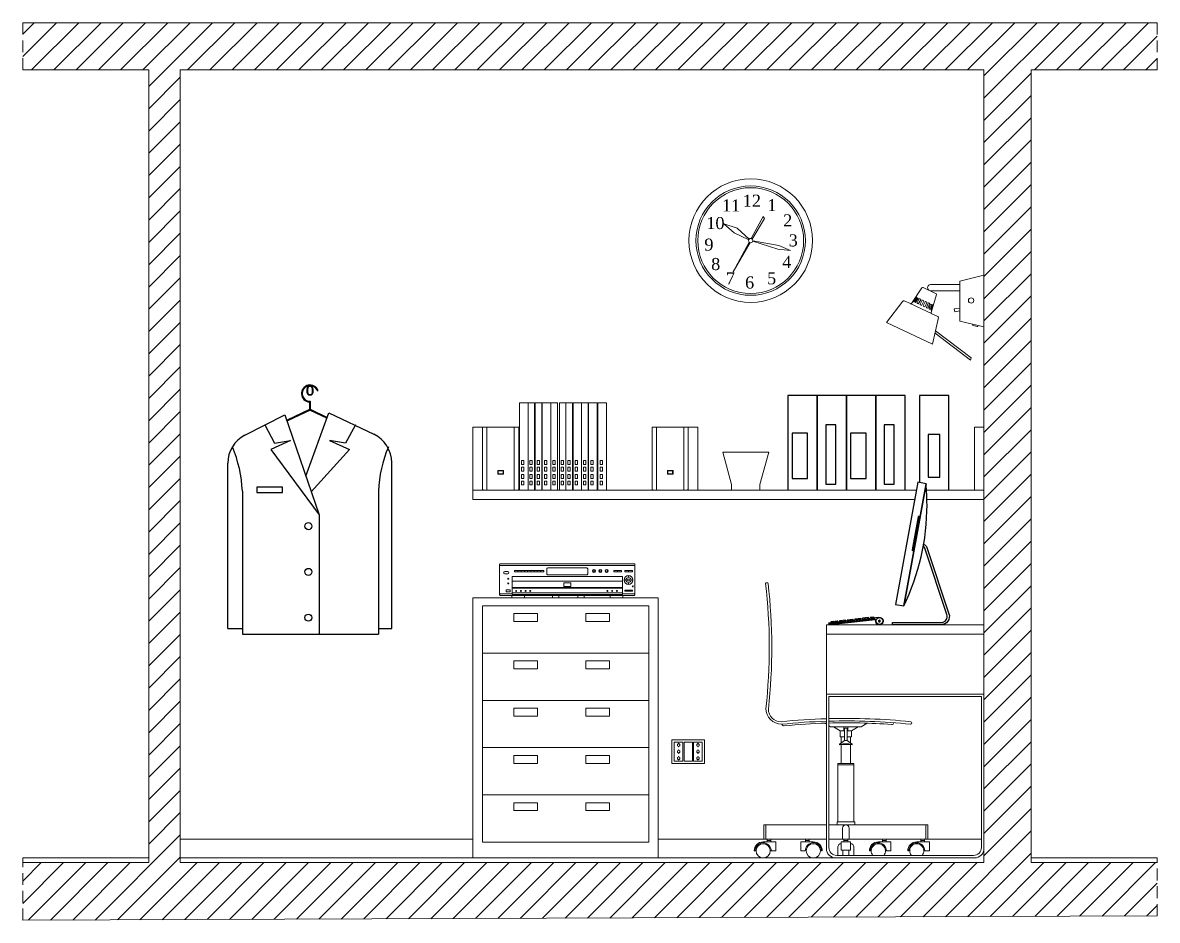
# Model space of a CAD drawing. Header units: millimetres. Extents: x 3592 to 4978, y 1078 to 1921.
# Drawn here: x 4617.7 to 4977.7, y 1636.2 to 1921 of the extents above; entities that cross this region are included whole.
import ezdxf

# ---------------------------------------------------------------- set-up
doc = ezdxf.new("R2010")
doc.units = ezdxf.units.MM
doc.header["$MEASUREMENT"] = 0
doc.linetypes.add('CONTINUA', pattern=[0])
doc.linetypes.add('HIDDEN', pattern=[0.375, 0.25, -0.125])
doc.layers.add('A-FURN', color=8, linetype='Continuous', lineweight=18)
doc.layers.add('ACCESSORI - furniture', color=175, linetype='Continuous', lineweight=9)
for name, color, linetype in [('FURN', 7, 'Continuous'), ('mac_dwg', 7, 'Continuous'), ('SEZIONI _medie', 2, 'Continuous'), ('VESTITI', 185, 'Continuous')]:
    doc.layers.add(name, color=color, linetype=linetype)
doc.styles.add('STYLE5', font='dutchi.ttf')

msp = doc.modelspace()

# ---------------------------------------------------------------- hatches: boundary and pattern name
at = {"layer": 'A-FURN', "ltscale": 100}
h = msp.add_hatch(dxfattribs=at)
h.set_pattern_fill('ANSI31', color=4, scale=39.999999)
h.set_pattern_definition([(45, (-15, 4e-05), (-3.535534, 3.535534), [])])
h.paths.add_polyline_path([(4977.68, 1921.04), (4617.68, 1921.04), (4617.68, 1906.04), (4657.68, 1906.04), (4657.68, 1654.54), (4617.68, 1654.54), (4617.68, 1636.25), (4977.68, 1637.66), (4977.68, 1654.54), (4937.68, 1654.54), (4937.68, 1906.04), (4977.68, 1906.04)])
h.paths.add_polyline_path([(4922.68, 1906.04), (4922.68, 1654.54), (4667.68, 1654.54), (4667.68, 1906.04)], flags=16)
h.paths.add_polyline_path([(4798.31, 1858.04), (4818.41, 1858.04), (4818.41, 1662.04), (4852.86, 1662.04), (4852.86, 1666.54), (4872.68, 1666.54), (4872.68, 1698.43), (4872.06, 1698.79, 0.015995), (4859.34, 1697.94, -0.368724), (4858.59, 1698.46, -0.420356), (4853.49, 1703.46, 0.056727), (4853.37, 1743.33), (4854.17, 1743.33, -0.056427), (4854.29, 1703.26, 0.414214), (4858.29, 1699.26, -0.018898), (4873.48, 1700.24), (4873.48, 1707.24), (4921.88, 1707.24), (4921.88, 1659.34, -0.414214), (4919.38, 1656.84), (4875.98, 1656.84, -0.414214), (4873.48, 1659.34), (4873.48, 1662.04), (4872.68, 1662.04), (4872.68, 1659.04, 0.414214), (4875.68, 1656.04), (4778.41, 1656.04), (4778.41, 1858.04)], flags=0)
h.paths.add_polyline_path([(4779.51, 1656.04), (4779.51, 1856.94), (4797.31, 1856.94), (4797.31, 1656.04), (4798.31, 1656.04), (4798.31, 1858.04), (4798.41, 1857.94), (4798.51, 1858.04), (4798.51, 1656.04), (4799.51, 1656.04), (4799.51, 1856.94), (4817.31, 1856.94), (4817.31, 1656.04), (4817.21, 1656.04), (4799.61, 1656.04), (4799.51, 1656.04), (4798.51, 1656.04), (4797.31, 1656.04), (4797.21, 1656.04), (4779.61, 1656.04)], flags=0)

# ---------------------------------------------------------------- linework, layer by layer
at = {"layer": 'A-FURN', "color": 5}
for p, q in [((4977.68, 1921.04), (4617.68, 1921.04)), ((4617.68, 1906.04), (4657.68, 1906.04)), ((4657.68, 1906.04), (4657.68, 1654.54)), ((4667.68, 1906.04), (4922.68, 1906.04)), ((4937.68, 1906.04), (4977.68, 1906.04)), ((4937.68, 1906.04), (4937.68, 1654.54)), ((4667.68, 1654.54), (4922.68, 1654.54)), ((4617.68, 1636.25), (4977.68, 1637.66))]:
    msp.add_line(p, q, dxfattribs=at)
at = {"layer": 'A-FURN', "color": 5, "linetype": 'HIDDEN', "ltscale": 15}
for p, q in [((4617.68, 1906.04), (4617.68, 1921.04)), ((4977.68, 1906.04), (4977.68, 1921.04)), ((4617.68, 1636.25), (4617.68, 1656.04)), ((4977.68, 1637.66), (4977.68, 1656.04))]:
    msp.add_line(p, q, dxfattribs=at)
at = {"layer": 'A-FURN', "color": 5, "ltscale": 100}
for p, q in [((4667.68, 1654.54), (4667.68, 1906.04)), ((4922.68, 1654.54), (4922.68, 1906.04)), ((4657.68, 1654.54), (4617.68, 1654.54)), ((4937.68, 1654.54), (4977.68, 1654.54))]:
    msp.add_line(p, q, dxfattribs=at)
at = {"layer": 'A-FURN', "color": 6}
for p, q in [((4902.94, 1836.94), (4899.65, 1831.95)), ((4907.51, 1835.06), (4903.39, 1837)), ((4896.99, 1832.73), (4891.71, 1825.87)), ((4899.37, 1831.9), (4897.32, 1832.82)), ((4905.89, 1829.1), (4907.64, 1834.76)), ((4899.32, 1831.92), (4906.24, 1828.69)), ((4908.06, 1827.82), (4905.96, 1828.82)), ((4891.71, 1825.87), (4906.38, 1819.02)), ((4906.38, 1819.02), (4908.24, 1827.54)), ((4760.56, 1792.75), (4775.08, 1792.75)), ((4773.64, 1792.75), (4773.64, 1772.75)), ((4817.36, 1792.75), (4831.88, 1792.75)), ((4818.8, 1792.75), (4818.8, 1772.75)), ((4827.44, 1792.75), (4827.44, 1772.75)), ((4828.88, 1772.75), (4828.88, 1792.75)), ((4831.88, 1772.75), (4831.88, 1792.75)), ((4842.58, 1774.57), (4839.78, 1784.8)), ((4839.78, 1784.8), (4854.38, 1784.8)), ((4851.59, 1774.57), (4854.38, 1784.8)), ((4822.36, 1778.84), (4822.22, 1778.98)), ((4823.88, 1778.84), (4824.02, 1778.98)), ((4822.36, 1777.89), (4822.22, 1777.75)), ((4823.88, 1777.89), (4824.02, 1777.75)), ((4842.58, 1772.75), (4842.58, 1774.57)), ((4851.59, 1772.75), (4851.59, 1774.57)), ((4811.96, 1748.84), (4768.96, 1748.84)), ((4774.82, 1746.85), (4774.82, 1747.25)), ((4775.85, 1746.85), (4775.85, 1747.25)), ((4776.87, 1746.85), (4776.87, 1747.25)), ((4777.9, 1746.85), (4777.9, 1747.25)), ((4778.92, 1746.85), (4778.92, 1747.25)), ((4779.94, 1746.85), (4779.94, 1747.25)), ((4780.97, 1746.85), (4780.97, 1747.25)), ((4781.99, 1746.85), (4781.99, 1747.25)), ((4806.44, 1746.85), (4806.44, 1747.25)), ((4809.93, 1746.85), (4809.93, 1747.25)), ((4807.96, 1743.84), (4773, 1743.84)), ((4768.96, 1739.84), (4773, 1739.84)), ((4807.96, 1741.84), (4773, 1741.84)), ((4807.96, 1741.64), (4773, 1741.64)), ((4807.96, 1740.18), (4773, 1740.18)), ((4773, 1739.64), (4807.96, 1739.64)), ((4807.96, 1739.84), (4811.96, 1739.84)), ((4809.93, 1740.63), (4809.93, 1741.03))]:
    msp.add_line(p, q, dxfattribs=at)
at = {"layer": 'A-FURN', "color": 3}
for p, q in [((4760.56, 1769.75), (4760.56, 1792.75)), ((4765, 1792.75), (4765, 1772.75)), ((4919.68, 1792.75), (4922.68, 1792.75)), ((4768.56, 1778.84), (4768.42, 1778.98)), ((4770.08, 1778.84), (4770.22, 1778.98)), ((4768.56, 1777.89), (4768.42, 1777.75)), ((4770.08, 1777.89), (4770.22, 1777.75)), ((4760.56, 1772.75), (4901.23, 1772.75)), ((4904.46, 1772.75), (4922.68, 1772.75)), ((4760.56, 1769.75), (4900.68, 1769.75)), ((4904.59, 1769.75), (4922.68, 1769.75)), ((4785.78, 1739.34), (4785.78, 1738.54)), ((4787.78, 1739.34), (4787.78, 1738.54)), ((4793.78, 1739.34), (4793.78, 1738.54)), ((4795.78, 1739.34), (4795.78, 1738.54)), ((4787.78, 1738.54), (4793.78, 1738.54)), ((4819.32, 1734.27), (4819.32, 1732.47)), ((4872.68, 1730.04), (4922.68, 1730.04)), ((4872.68, 1727.04), (4922.68, 1727.04)), ((4872.68, 1708.04), (4922.68, 1708.04)), ((4873.48, 1700.24), (4873.48, 1707.24)), ((4873.48, 1707.24), (4921.88, 1707.24)), ((4873.48, 1662.04), (4873.48, 1700.24)), ((4873.48, 1659.34), (4873.48, 1662.04)), ((4875.68, 1656.04), (4919.68, 1656.04)), ((4875.98, 1656.84), (4919.38, 1656.84))]:
    msp.add_line(p, q, dxfattribs=at)
at = {"layer": 'A-FURN', "color": 3, "ltscale": 100}
for p, q in [((4919.68, 1772.75), (4919.68, 1792.75)), ((4760.56, 1662.04), (4667.68, 1662.04)), ((4852.86, 1662.04), (4819.32, 1662.04)), ((4921.88, 1662.04), (4904.86, 1662.04)), ((4657.68, 1656.04), (4617.68, 1656.04)), ((4875.68, 1656.04), (4667.68, 1656.04)), ((4937.68, 1656.04), (4977.68, 1656.04))]:
    msp.add_line(p, q, dxfattribs=at)
at = {"layer": 'A-FURN', "color": 3, "linetype": 'CONTINUA', "ltscale": 0.1}
for p, q in [((4853.59, 1743.33), (4853.99, 1743.33)), ((4872.68, 1708.04), (4922.68, 1708.04)), ((4921.88, 1707.24), (4921.88, 1659.34)), ((4872.06, 1698.79), (4872.68, 1698.43)), ((4873.48, 1697.98), (4874.04, 1697.66)), ((4874.04, 1697.66), (4883.67, 1697.66)), ((4874.92, 1697.66), (4877.11, 1696.41)), ((4877.11, 1696.41), (4877.11, 1694.41)), ((4877.11, 1696.41), (4878.46, 1696.41)), ((4878.24, 1697.48), (4878.17, 1696.63)), ((4878.46, 1697.05), (4878.46, 1693.26)), ((4878.66, 1697.25), (4879.06, 1697.25)), ((4879.26, 1697.05), (4879.26, 1693.26)), ((4879.26, 1696.41), (4880.61, 1696.41)), ((4879.26, 1696.41), (4880.61, 1696.41)), ((4879.47, 1697.48), (4879.54, 1696.63)), ((4882.79, 1697.66), (4880.61, 1696.41)), ((4880.61, 1694.41), (4880.61, 1696.41)), ((4885.66, 1698.79), (4883.67, 1697.66)), ((4876.87, 1692.11), (4878.46, 1693.26)), ((4876.87, 1691.9), (4876.87, 1692.11)), ((4877.11, 1694.41), (4878.46, 1694.41)), ((4877.36, 1694.41), (4877.36, 1692.46)), ((4877.36, 1694.41), (4877.36, 1692.46)), ((4878.46, 1693.26), (4879.26, 1693.26)), ((4879.26, 1694.41), (4880.61, 1694.41)), ((4880.84, 1692.11), (4879.26, 1693.26)), ((4880.36, 1694.41), (4880.36, 1692.46)), ((4880.36, 1694.41), (4880.36, 1692.46)), ((4880.84, 1691.9), (4880.84, 1692.11)), ((4877.36, 1691.95), (4877.36, 1686.04)), ((4880.36, 1691.95), (4880.36, 1686.04)), ((4876.36, 1686.04), (4876.36, 1667.54)), ((4881.36, 1686.04), (4876.36, 1686.04)), ((4881.36, 1685.54), (4876.36, 1685.54)), ((4881.36, 1686.04), (4881.36, 1667.54)), ((4881.36, 1686.04), (4881.36, 1685.54)), ((4876.06, 1667.54), (4876.06, 1666.54)), ((4881.66, 1667.54), (4876.06, 1667.54)), ((4881.66, 1667.54), (4881.66, 1666.54)), ((4872.68, 1666.54), (4852.86, 1666.54)), ((4852.86, 1666.54), (4852.86, 1662.04)), ((4853.51, 1666.54), (4853.51, 1662.04)), ((4876.36, 1666.54), (4873.48, 1666.54)), ((4881.36, 1666.54), (4876.36, 1666.54)), ((4877.77, 1662.04), (4877.77, 1665.51)), ((4879.94, 1662.04), (4879.94, 1665.51)), ((4881.36, 1666.54), (4904.86, 1666.54)), ((4904.21, 1666.54), (4904.21, 1662.04)), ((4904.86, 1666.54), (4904.86, 1662.04)), ((4852.62, 1661.14), (4856.62, 1661.14)), ((4852.86, 1662.04), (4872.68, 1662.04)), ((4853.89, 1661.64), (4853.89, 1661.94)), ((4853.89, 1661.44), (4853.89, 1661.24)), ((4853.99, 1661.54), (4854.99, 1661.54)), ((4854.99, 1661.54), (4853.99, 1661.54)), ((4855.09, 1661.64), (4855.09, 1661.94)), ((4855.09, 1661.44), (4855.09, 1661.24)), ((4856.62, 1661.14), (4856.62, 1658.29)), ((4864.54, 1661.14), (4864.54, 1658.29)), ((4868.54, 1661.14), (4864.54, 1661.14)), ((4866.07, 1661.64), (4866.07, 1661.94)), ((4866.07, 1661.44), (4866.07, 1661.24)), ((4867.17, 1661.54), (4866.17, 1661.54)), ((4866.17, 1661.54), (4867.17, 1661.54)), ((4867.27, 1661.64), (4867.27, 1661.94)), ((4867.27, 1661.44), (4867.27, 1661.24)), ((4873.48, 1662.04), (4904.86, 1662.04)), ((4877.36, 1661.14), (4877.36, 1658.51)), ((4878.36, 1661.14), (4877.36, 1661.14)), ((4877.36, 1660.54), (4877.36, 1660.54)), ((4878.26, 1661.64), (4878.26, 1661.94)), ((4878.26, 1661.44), (4878.26, 1661.24)), ((4879.36, 1662.04), (4878.36, 1662.04)), ((4879.36, 1661.54), (4878.36, 1661.54)), ((4878.36, 1661.54), (4879.36, 1661.54)), ((4879.36, 1661.14), (4878.36, 1661.14)), ((4879.36, 1661.14), (4880.36, 1661.14)), ((4879.46, 1661.64), (4879.46, 1661.94)), ((4879.46, 1661.44), (4879.46, 1661.24)), ((4880.36, 1661.14), (4880.36, 1658.51)), ((4880.36, 1660.54), (4880.36, 1660.54)), ((4889.17, 1661.14), (4893.17, 1661.14)), ((4890.44, 1661.64), (4890.44, 1661.94)), ((4890.44, 1661.44), (4890.44, 1661.24)), ((4890.54, 1661.54), (4891.54, 1661.54)), ((4891.54, 1661.54), (4890.54, 1661.54)), ((4891.64, 1661.64), (4891.64, 1661.94)), ((4891.64, 1661.44), (4891.64, 1661.24)), ((4893.17, 1661.14), (4893.17, 1658.29)), ((4901.36, 1661.14), (4905.36, 1661.14)), ((4902.62, 1661.64), (4902.62, 1661.94)), ((4902.62, 1661.44), (4902.62, 1661.24)), ((4903.72, 1662.04), (4902.72, 1662.04)), ((4903.72, 1661.54), (4902.72, 1661.54)), ((4902.72, 1661.54), (4903.72, 1661.54)), ((4902.72, 1661.14), (4903.72, 1661.14)), ((4903.82, 1661.64), (4903.82, 1661.94)), ((4903.82, 1661.44), (4903.82, 1661.24)), ((4905.36, 1661.14), (4905.36, 1658.29)), ((4850.07, 1658.29), (4849.77, 1658.29)), ((4856.62, 1658.29), (4855.17, 1658.29)), ((4864.54, 1658.29), (4865.99, 1658.29)), ((4871.09, 1658.29), (4871.39, 1658.29)), ((4876.36, 1659.54), (4876.36, 1657.04)), ((4880.36, 1658.51), (4877.36, 1658.51)), ((4877.86, 1656.04), (4877.36, 1656.04)), ((4877.86, 1658.51), (4877.86, 1656.84)), ((4879.86, 1658.51), (4879.86, 1656.84)), ((4880.36, 1656.04), (4879.86, 1656.04)), ((4881.36, 1659.54), (4881.36, 1657.04)), ((4886.62, 1658.29), (4886.32, 1658.29)), ((4893.17, 1658.29), (4891.72, 1658.29)), ((4898.81, 1658.29), (4898.51, 1658.29)), ((4905.36, 1658.29), (4903.91, 1658.29))]:
    msp.add_line(p, q, dxfattribs=at)
at = {"layer": 'A-FURN', "color": 3, "linetype": 'CONTINUA', "ltscale": 0.02}
for p, q in [((4872.68, 1700.21), (4872.68, 1730.04)), ((4872.68, 1662.04), (4872.68, 1700.21)), ((4872.68, 1659.04), (4872.68, 1662.04))]:
    msp.add_line(p, q, dxfattribs=at)
at = {"layer": 'A-FURN', "color": 6}
for points in [[(4922.68, 1840.89), (4922.68, 1824.54), (4914.99, 1826.37), (4914.99, 1839.06), (4922.68, 1840.89)], [(4914.99, 1837.96), (4905.75, 1837.96)], [(4902.63, 1833.16), (4901.92, 1831.91), (4901.78, 1831.86), (4901.5, 1831.98), (4901.44, 1832.14), (4902.16, 1833.41), (4902.29, 1833.46), (4902.6, 1833.3), (4902.64, 1833.2)], [(4904.55, 1832.28), (4903.99, 1830.97), (4903.85, 1830.9), (4903.52, 1831.04), (4903.43, 1831.25), (4903.98, 1832.51), (4904.14, 1832.59), (4904.16, 1832.58), (4904.52, 1832.39), (4904.55, 1832.28)], [(4905.75, 1835.96), (4915, 1835.96)], [(4905.43, 1831.85), (4904.93, 1830.53), (4904.81, 1830.45), (4904.51, 1830.59), (4904.41, 1830.73), (4904.95, 1832.09), (4905.08, 1832.15), (4905.41, 1832.03), (4905.43, 1831.9)], [(4914.99, 1830.43), (4913.26, 1830.27), (4913.4, 1829.28), (4914.99, 1829.63)], [(4920.87, 1824.98), (4920.71, 1824.7), (4920.53, 1824.67), (4919.26, 1824.98), (4919.09, 1825.09), (4919.12, 1825.39)], [(4907.31, 1823.25), (4918.61, 1814.67), (4918.4, 1813.99), (4907.15, 1822.53)], [(4807.96, 1739.64), (4807.96, 1745.34), (4773, 1745.34), (4773, 1739.64)]]:
    msp.add_lwpolyline(points, dxfattribs=at)
for points in [[(4901.26, 1833.83), (4901.27, 1833.92), (4901.16, 1833.99), (4901.06, 1833.91), (4900.27, 1832.67), (4900.25, 1832.6), (4900.35, 1832.53), (4900.45, 1832.58)], [(4901.82, 1833.56), (4901.81, 1833.67), (4901.59, 1833.79), (4901.47, 1833.73), (4900.71, 1832.48), (4900.71, 1832.37), (4900.95, 1832.26), (4901.06, 1832.32)], [(4903.58, 1832.72), (4903.51, 1832.89), (4903.19, 1833.04), (4903.03, 1832.99), (4902.39, 1831.71), (4902.41, 1831.59), (4902.78, 1831.39), (4902.95, 1831.46)], [(4906.11, 1831.53), (4906.12, 1831.68), (4905.87, 1831.78), (4905.75, 1831.69), (4905.3, 1830.36), (4905.34, 1830.2), (4905.54, 1830.11), (4905.66, 1830.17)], [(4906.33, 1831.46), (4906.39, 1831.53), (4906.5, 1831.49), (4906.52, 1831.37), (4906.11, 1830.03), (4906.03, 1829.88), (4905.92, 1829.93), (4905.89, 1830.03)], [(4822.22, 1777.75), (4824.02, 1777.75), (4824.02, 1778.98), (4822.22, 1778.98)], [(4822.36, 1777.89), (4823.88, 1777.89), (4823.88, 1778.84), (4822.36, 1778.84)], [(4789.36, 1742.15), (4791.6, 1742.15), (4791.6, 1743.37), (4789.36, 1743.37)], [(4771.06, 1740.48), (4772.3, 1740.48), (4772.3, 1741.07), (4771.06, 1741.07)], [(4823.7, 1693.54), (4834.02, 1693.54), (4834.02, 1686.04), (4823.7, 1686.04)], [(4824.44, 1692.77), (4827.1, 1692.77), (4827.1, 1686.74), (4824.44, 1686.74)], [(4827.51, 1692.77), (4830.17, 1692.77), (4830.17, 1686.74), (4827.51, 1686.74)], [(4830.57, 1692.77), (4833.23, 1692.77), (4833.23, 1686.74), (4830.57, 1686.74)]]:
    msp.add_lwpolyline(points, close=True, dxfattribs=at)
for points in [[(4775.08, 1792.75), (4775.08, 1773.11, -0.414214), (4774.72, 1772.75), (4763.92, 1772.75, -0.414214), (4763.56, 1773.11), (4763.56, 1792.75)], [(4828.88, 1792.75), (4828.88, 1773.11, -0.414214), (4828.52, 1772.75), (4817.72, 1772.75, -0.414214), (4817.36, 1773.11), (4817.36, 1792.75)]]:
    msp.add_lwpolyline(points, format="xyb", dxfattribs=at)
at = {"layer": 'A-FURN', "color": 3}
for points in [[(4768.42, 1777.75), (4770.22, 1777.75), (4770.22, 1778.98), (4768.42, 1778.98)], [(4768.56, 1777.89), (4770.08, 1777.89), (4770.08, 1778.84), (4768.56, 1778.84)]]:
    msp.add_lwpolyline(points, close=True, dxfattribs=at)
at = {"layer": 'A-FURN', "color": 6}
for points in [[(4768.96, 1739.64, 0.414214), (4769.26, 1739.34), (4811.66, 1739.34, 0.414214), (4811.96, 1739.64), (4811.96, 1749.04, 0.414214), (4811.66, 1749.34), (4769.26, 1749.34, 0.414214), (4768.96, 1749.04)], [(4770.63, 1746.14), (4771.61, 1746.14, 0.815139), (4771.61, 1746.94), (4770.63, 1746.94, 0.815139)], [(4773.88, 1746.85), (4782.9, 1746.85, 0.815139), (4782.9, 1747.25), (4773.88, 1747.25, 0.815139)], [(4783.96, 1747.74), (4783.96, 1746.14, 0.414214), (4784.26, 1745.84), (4796.66, 1745.84, 0.414214), (4796.96, 1746.14), (4796.96, 1747.74, 0.414214), (4796.66, 1748.04), (4784.26, 1748.04, 0.414214)], [(4805.36, 1746.85), (4807.52, 1746.85, 0.815139), (4807.52, 1747.25), (4805.36, 1747.25, 0.815139)], [(4808.85, 1746.85), (4811.01, 1746.85, 0.815139), (4811.01, 1747.25), (4808.85, 1747.25, 0.815139)], [(4808.85, 1740.63), (4811.01, 1740.63, 0.815139), (4811.01, 1741.03), (4808.85, 1741.03, 0.815139)]]:
    msp.add_lwpolyline(points, format="xyb", close=True, dxfattribs=at)
at = {"layer": 'A-FURN', "color": 3}
for points in [[(4772.86, 1739.34), (4772.86, 1738.64, 0.414214), (4772.96, 1738.54), (4776.76, 1738.54, 0.414214), (4776.86, 1738.64), (4776.86, 1739.34)], [(4808.07, 1739.34), (4808.07, 1738.64, -0.414214), (4807.97, 1738.54), (4804.17, 1738.54, -0.414214), (4804.07, 1738.64), (4804.07, 1739.34)]]:
    msp.add_lwpolyline(points, format="xyb", dxfattribs=at)
at = {"layer": 'A-FURN', "color": 6}
for centre, radius in [((4918.6, 1832.9), 0.857), ((4798.95, 1747.1), 0.5), ((4798.95, 1747.1), 0.3), ((4800.95, 1747.1), 0.5), ((4800.95, 1747.1), 0.3), ((4802.95, 1747.1), 0.5), ((4802.95, 1747.1), 0.3), ((4771.75, 1744.64), 0.15), ((4771.75, 1743.14), 0.15), ((4809.91, 1744.22), 1.4), ((4808.73, 1744.25), 0.0894), ((4809.91, 1744.22), 0.8), ((4809.91, 1744.22), 0.3), ((4809.88, 1743.04), 0.0894), ((4809.93, 1745.4), 0.0894), ((4811.09, 1744.19), 0.0894), ((4774.25, 1740.77), 0.15), ((4775.75, 1740.77), 0.15), ((4777.25, 1740.77), 0.15), ((4778.75, 1740.77), 0.15), ((4803.21, 1740.77), 0.15), ((4804.71, 1740.77), 0.15), ((4806.21, 1740.77), 0.15), ((4811.27, 1742.18), 0.15)]:
    msp.add_circle(centre, radius, dxfattribs=at)
at = {"layer": 'A-FURN', "color": 3, "linetype": 'CONTINUA', "ltscale": 0.1}
for centre in [(4852.62, 1658.29), (4868.54, 1658.29)]:
    msp.add_circle(centre, 2.25, dxfattribs=at)
at = {"layer": 'A-FURN', "color": 6}
for centre, radius, start, end in [((4903.2, 1836.69), 0.367, 59.061, 135.5151), ((4905.78, 1836.96), 1, 91.4819, 231.4198), ((4897.24, 1832.49), 0.341, 75.5348, 135.6508), ((4905.78, 1836.96), 1, 258.1685, 268.5181), ((4907.41, 1834.85), 0.239, 338.5446, 66.2877), ((4899.47, 1832.1), 0.231, 242.8741, 318.8387), ((4906.12, 1829.02), 0.247, 159.8787, 231.4759), ((4907.86, 1827.49), 0.382, 8.042, 59.3382), ((4825.82, 1691.83), 0.402, 113.3666, 246.2003), ((4825.82, 1691.83), 0.402, 294.3243, 66.1088), ((4831.95, 1691.83), 0.402, 113.3666, 246.2003), ((4831.95, 1691.83), 0.402, 294.3243, 66.1088), ((4825.82, 1689.78), 0.402, 113.3666, 246.2003), ((4825.82, 1689.78), 0.402, 294.3243, 66.1088), ((4831.95, 1689.78), 0.402, 113.3666, 246.2003), ((4831.95, 1689.78), 0.402, 294.3243, 66.1088), ((4825.82, 1687.67), 0.402, 113.3666, 246.2003), ((4825.82, 1687.67), 0.402, 294.3243, 66.1088), ((4831.95, 1687.67), 0.402, 113.3666, 246.2003), ((4831.95, 1687.67), 0.402, 294.3243, 66.1088)]:
    msp.add_arc(centre, radius, start, end, dxfattribs=at)
at = {"layer": 'A-FURN', "color": 3, "linetype": 'CONTINUA', "ltscale": 0.1}
for centre, radius, start, end in [((4853.59, 1743.13), 0.2, 90, 186.2512), ((4678.27, 1722.87), 176.29, 353.6763, 6.5906), ((4853.99, 1743.13), 0.2, 6.2335, 90), ((4677.25, 1722.77), 178.11, 353.7088, 6.5694), ((4858.49, 1703.46), 5, 180, 270), ((4858.29, 1703.26), 4, 180, 270), ((4878.86, 1498.8), 201.51, 91.7555, 95.8586), ((4878.96, 1499.51), 200, 91.7975, 95.8684), ((4878.86, 1498.8), 201.51, 84.1414, 91.528), ((4878.96, 1499.51), 200, 84.1316, 91.5665), ((4899.43, 1698.86), 0.4, 270, 90), ((4859.27, 1698.63), 0.7, 193.9588, 275.6464), ((4878.96, 1499.51), 199.4, 91.8029, 95.6464), ((4878.96, 1499.51), 199.4, 85.8549, 91.5729), ((4878.37, 1696.61), 0.2, 175.4103, 270), ((4878.44, 1697.46), 0.2, 90, 175.4103), ((4878.66, 1697.05), 0.2, 90, 180), ((4879.06, 1697.05), 0.2, 0, 90), ((4879.27, 1697.46), 0.2, 4.5897, 90), ((4879.34, 1696.61), 0.2, 270, 4.5897), ((4893.42, 1699.08), 0.7, 265.8549, 347.5425), ((4878.86, 1675.11), 17.11, 83.3365, 96.6635), ((4878.86, 1674.9), 17.11, 83.3365, 96.6635), ((4878.86, 1665.46), 1.08, 3.1218, 176.8782), ((4852.62, 1658.29), 2.85, 90, 180), ((4852.62, 1658.29), 2.55, 0, 180), ((4853.99, 1661.94), 0.1, 90, 180), ((4853.99, 1661.64), 0.1, 180, 270), ((4853.99, 1661.44), 0.1, 90, 180), ((4853.99, 1661.24), 0.1, 180, 270), ((4854.99, 1661.94), 0.1, 0, 90), ((4854.99, 1661.64), 0.1, 270, 0), ((4854.99, 1661.44), 0.1, 0, 90), ((4854.99, 1661.24), 0.1, 270, 0), ((4868.54, 1658.29), 2.55, 0, 180), ((4866.17, 1661.94), 0.1, 90, 180), ((4866.17, 1661.64), 0.1, 180, 270), ((4866.17, 1661.44), 0.1, 90, 180), ((4866.17, 1661.24), 0.1, 180, 270), ((4867.17, 1661.94), 0.1, 0, 90), ((4867.17, 1661.64), 0.1, 270, 0), ((4867.17, 1661.44), 0.1, 0, 90), ((4867.17, 1661.24), 0.1, 270, 0), ((4868.54, 1658.29), 2.85, 0, 90), ((4877.36, 1659.54), 1, 90, 180), ((4878.36, 1661.94), 0.1, 90, 180), ((4878.36, 1661.64), 0.1, 180, 270), ((4878.36, 1661.44), 0.1, 90, 180), ((4878.36, 1661.24), 0.1, 180, 270), ((4879.36, 1661.94), 0.1, 0, 90), ((4879.36, 1661.64), 0.1, 270, 0), ((4879.36, 1661.44), 0.1, 0, 90), ((4879.36, 1661.24), 0.1, 270, 0), ((4880.36, 1659.54), 1, 0, 90), ((4889.17, 1658.29), 2.85, 90, 180), ((4889.17, 1658.29), 2.55, 0, 180), ((4889.17, 1658.29), 2.25, 319.876, 220.124), ((4890.54, 1661.94), 0.1, 90, 180), ((4890.54, 1661.64), 0.1, 180, 270), ((4890.54, 1661.44), 0.1, 90, 180), ((4890.54, 1661.24), 0.1, 180, 270), ((4891.54, 1661.94), 0.1, 0, 90), ((4891.54, 1661.64), 0.1, 270, 0), ((4891.54, 1661.44), 0.1, 0, 90), ((4891.54, 1661.24), 0.1, 270, 0), ((4901.36, 1658.29), 2.85, 90, 180), ((4901.36, 1658.29), 2.55, 0, 180), ((4901.36, 1658.29), 2.25, 319.876, 220.124), ((4902.72, 1661.94), 0.1, 90, 180), ((4902.72, 1661.64), 0.1, 180, 270), ((4902.72, 1661.44), 0.1, 90, 180), ((4902.72, 1661.24), 0.1, 180, 270), ((4903.72, 1661.94), 0.1, 0, 90), ((4903.72, 1661.64), 0.1, 270, 0), ((4903.72, 1661.44), 0.1, 0, 90), ((4903.72, 1661.24), 0.1, 270, 0), ((4877.36, 1657.04), 1, 180, 191.537), ((4880.36, 1657.04), 1, 348.463, 0), ((4919.38, 1659.34), 2.5, 270, 0)]:
    msp.add_arc(centre, radius, start, end, dxfattribs=at)
at = {"layer": 'A-FURN', "color": 3}
for centre, radius, start, end in [((4875.68, 1659.04), 3, 180, 270), ((4875.98, 1659.34), 2.5, 180, 270), ((4919.68, 1659.04), 3, 270, 0)]:
    msp.add_arc(centre, radius, start, end, dxfattribs=at)
at = {"layer": 'A-FURN', "color": 6}
for centre, start_param, end_param in [((4825.82, 1691.83), 5.42058, 7.142383), ((4831.95, 1691.83), 5.42058, 7.142383), ((4825.82, 1691.83), 8.545266, 10.307697), ((4825.82, 1689.77), 8.545266, 10.307697), ((4825.82, 1689.77), 5.42058, 7.142383), ((4831.95, 1691.83), 8.545266, 10.307697), ((4831.95, 1689.77), 5.42058, 7.142383), ((4831.95, 1689.77), 8.545266, 10.307697), ((4825.82, 1687.66), 8.545266, 10.307697), ((4825.82, 1687.66), 5.42058, 7.142383), ((4831.95, 1687.66), 5.42058, 7.142383), ((4831.95, 1687.66), 8.545266, 10.307697)]:
    msp.add_ellipse(centre, major_axis=(0, 0.571), ratio=0.372094, start_param=start_param, end_param=end_param, dxfattribs=at)
at = {"layer": 'ACCESSORI - furniture', "color": 6}
for p, q in [((4848.8, 1852.56), (4852.59, 1859.51)), ((4853.04, 1858.95), (4849.15, 1852.36)), ((4852.59, 1859.51), (4853.04, 1858.95)), ((4840.15, 1857.27), (4843.4, 1854.36)), ((4844.41, 1855.82), (4840.15, 1857.27)), ((4843.4, 1854.36), (4848.06, 1852.18)), ((4848.17, 1852.35), (4844.41, 1855.82)), ((4843.06, 1842.04), (4848.18, 1851.43)), ((4848.49, 1851.25), (4843.06, 1842.04)), ((4857.29, 1849.22), (4849.31, 1851.7)), ((4849.33, 1851.78), (4857.61, 1850.33)), ((4861.33, 1848.8), (4857.29, 1849.22)), ((4857.61, 1850.33), (4861.33, 1848.8)), ((4802.88, 1796.65), (4802.88, 1772.75))]:
    msp.add_line(p, q, dxfattribs=at)
at = {"layer": 'ACCESSORI - furniture', "color": 7}
msp.add_line((4799.89, 1772.75), (4802.81, 1772.75), dxfattribs=at)
at = {"layer": 'ACCESSORI - furniture', "color": 3}
for p, q in [((4816.32, 1736.04), (4763.56, 1736.04)), ((4760.56, 1656.04), (4819.32, 1656.04))]:
    msp.add_line(p, q, dxfattribs=at)
at = {"layer": 'ACCESSORI - furniture', "color": 6}
for points in [[(4778.02, 1772.75), (4778.02, 1800.41), (4775.29, 1800.41), (4775.29, 1772.75)], [(4780.08, 1800.41), (4778.02, 1800.41), (4778.02, 1772.75), (4780.08, 1772.75)], [(4782.36, 1800.41), (4780.29, 1800.41), (4780.29, 1772.75), (4782.36, 1772.75)], [(4785.26, 1772.75), (4785.26, 1800.41), (4782.53, 1800.41), (4782.53, 1772.75)], [(4787.33, 1800.41), (4785.26, 1800.41), (4785.26, 1772.75), (4787.33, 1772.75)], [(4790.05, 1800.41), (4787.98, 1800.41), (4787.98, 1772.75), (4790.05, 1772.75)], [(4792.11, 1800.41), (4790.05, 1800.41), (4790.05, 1772.75), (4792.11, 1772.75)], [(4795.01, 1772.75), (4795.01, 1800.41), (4792.29, 1800.41), (4792.29, 1772.75)], [(4797.08, 1800.41), (4795.01, 1800.41), (4795.01, 1772.75), (4797.08, 1772.75)], [(4799.98, 1772.75), (4799.98, 1800.41), (4797.25, 1800.41), (4797.25, 1772.75)], [(4802.88, 1772.75), (4802.88, 1800.41), (4800.15, 1800.41), (4800.15, 1772.75)], [(4776, 1780.87), (4776.74, 1780.87), (4776.74, 1782.1), (4776, 1782.1)], [(4778.6, 1780.87), (4779.33, 1780.87), (4779.33, 1782.1), (4778.6, 1782.1)], [(4780.88, 1780.87), (4781.61, 1780.87), (4781.61, 1782.1), (4780.88, 1782.1)], [(4783.25, 1780.87), (4783.98, 1780.87), (4783.98, 1782.1), (4783.25, 1782.1)], [(4785.84, 1780.87), (4786.58, 1780.87), (4786.58, 1782.1), (4785.84, 1782.1)], [(4788.56, 1780.87), (4789.3, 1780.87), (4789.3, 1782.1), (4788.56, 1782.1)], [(4790.63, 1780.87), (4791.37, 1780.87), (4791.37, 1782.1), (4790.63, 1782.1)], [(4793, 1780.87), (4793.74, 1780.87), (4793.74, 1782.1), (4793, 1782.1)], [(4795.6, 1780.87), (4796.33, 1780.87), (4796.33, 1782.1), (4795.6, 1782.1)], [(4797.97, 1780.87), (4798.7, 1780.87), (4798.7, 1782.1), (4797.97, 1782.1)], [(4800.87, 1780.87), (4801.6, 1780.87), (4801.6, 1782.1), (4800.87, 1782.1)], [(4776, 1778.78), (4776.74, 1778.78), (4776.74, 1780.01), (4776, 1780.01)], [(4778.6, 1778.78), (4779.33, 1778.78), (4779.33, 1780.01), (4778.6, 1780.01)], [(4780.88, 1778.78), (4781.61, 1778.78), (4781.61, 1780.01), (4780.88, 1780.01)], [(4783.25, 1778.78), (4783.98, 1778.78), (4783.98, 1780.01), (4783.25, 1780.01)], [(4785.84, 1778.78), (4786.58, 1778.78), (4786.58, 1780.01), (4785.84, 1780.01)], [(4788.56, 1778.78), (4789.3, 1778.78), (4789.3, 1780.01), (4788.56, 1780.01)], [(4790.63, 1778.78), (4791.37, 1778.78), (4791.37, 1780.01), (4790.63, 1780.01)], [(4793, 1778.78), (4793.74, 1778.78), (4793.74, 1780.01), (4793, 1780.01)], [(4795.6, 1778.78), (4796.33, 1778.78), (4796.33, 1780.01), (4795.6, 1780.01)], [(4797.97, 1778.78), (4798.7, 1778.78), (4798.7, 1780.01), (4797.97, 1780.01)], [(4800.87, 1778.78), (4801.6, 1778.78), (4801.6, 1780.01), (4800.87, 1780.01)], [(4776, 1776.45), (4776.74, 1776.45), (4776.74, 1777.68), (4776, 1777.68)], [(4776, 1774.37), (4776.74, 1774.37), (4776.74, 1775.59), (4776, 1775.59)], [(4778.6, 1776.45), (4779.33, 1776.45), (4779.33, 1777.68), (4778.6, 1777.68)], [(4778.6, 1774.37), (4779.33, 1774.37), (4779.33, 1775.59), (4778.6, 1775.59)], [(4780.88, 1776.45), (4781.61, 1776.45), (4781.61, 1777.68), (4780.88, 1777.68)], [(4780.88, 1774.37), (4781.61, 1774.37), (4781.61, 1775.59), (4780.88, 1775.59)], [(4783.25, 1776.45), (4783.98, 1776.45), (4783.98, 1777.68), (4783.25, 1777.68)], [(4783.25, 1774.37), (4783.98, 1774.37), (4783.98, 1775.59), (4783.25, 1775.59)], [(4785.84, 1776.45), (4786.58, 1776.45), (4786.58, 1777.68), (4785.84, 1777.68)], [(4785.84, 1774.37), (4786.58, 1774.37), (4786.58, 1775.59), (4785.84, 1775.59)], [(4788.56, 1776.45), (4789.3, 1776.45), (4789.3, 1777.68), (4788.56, 1777.68)], [(4788.56, 1774.37), (4789.3, 1774.37), (4789.3, 1775.59), (4788.56, 1775.59)], [(4790.63, 1776.45), (4791.37, 1776.45), (4791.37, 1777.68), (4790.63, 1777.68)], [(4790.63, 1774.37), (4791.37, 1774.37), (4791.37, 1775.59), (4790.63, 1775.59)], [(4793, 1776.45), (4793.74, 1776.45), (4793.74, 1777.68), (4793, 1777.68)], [(4793, 1774.37), (4793.74, 1774.37), (4793.74, 1775.59), (4793, 1775.59)], [(4795.6, 1776.45), (4796.33, 1776.45), (4796.33, 1777.68), (4795.6, 1777.68)], [(4795.6, 1774.37), (4796.33, 1774.37), (4796.33, 1775.59), (4795.6, 1775.59)], [(4797.97, 1776.45), (4798.7, 1776.45), (4798.7, 1777.68), (4797.97, 1777.68)], [(4797.97, 1774.37), (4798.7, 1774.37), (4798.7, 1775.59), (4797.97, 1775.59)], [(4800.87, 1776.45), (4801.6, 1776.45), (4801.6, 1777.68), (4800.87, 1777.68)], [(4800.87, 1774.37), (4801.6, 1774.37), (4801.6, 1775.59), (4800.87, 1775.59)]]:
    msp.add_lwpolyline(points, close=True, dxfattribs=at)
at = {"layer": 'ACCESSORI - furniture', "color": 3}
for points in [[(4760.56, 1656.04), (4760.56, 1738.54), (4819.32, 1738.54), (4819.32, 1656.04)], [(4763.56, 1736.04), (4763.56, 1661.04), (4816.32, 1661.04), (4816.32, 1736.04)], [(4763.56, 1721.04), (4816.32, 1721.04)], [(4763.56, 1706.04), (4816.32, 1706.04)], [(4763.56, 1691.04), (4816.32, 1691.04)], [(4763.56, 1676.04), (4816.32, 1676.04)]]:
    msp.add_lwpolyline(points, dxfattribs=at)
for points in [[(4773.56, 1733.54), (4781.06, 1733.54), (4781.06, 1731.04), (4773.56, 1731.04)], [(4796.32, 1733.54), (4803.82, 1733.54), (4803.82, 1731.04), (4796.32, 1731.04)], [(4773.56, 1718.54), (4781.06, 1718.54), (4781.06, 1716.04), (4773.56, 1716.04)], [(4796.32, 1718.54), (4803.82, 1718.54), (4803.82, 1716.04), (4796.32, 1716.04)], [(4773.56, 1703.54), (4781.06, 1703.54), (4781.06, 1701.04), (4773.56, 1701.04)], [(4796.32, 1703.54), (4803.82, 1703.54), (4803.82, 1701.04), (4796.32, 1701.04)], [(4773.56, 1688.54), (4781.06, 1688.54), (4781.06, 1686.04), (4773.56, 1686.04)], [(4796.32, 1688.54), (4803.82, 1688.54), (4803.82, 1686.04), (4796.32, 1686.04)], [(4773.56, 1673.54), (4781.06, 1673.54), (4781.06, 1671.04), (4773.56, 1671.04)], [(4796.32, 1673.54), (4803.82, 1673.54), (4803.82, 1671.04), (4796.32, 1671.04)]]:
    msp.add_lwpolyline(points, close=True, dxfattribs=at)
msp.add_circle((4848.67, 1851.9), 19.6, dxfattribs=at)
at = {"layer": 'ACCESSORI - furniture', "color": 6}
for radius in [17.36, 16.8, 0.672]:
    msp.add_circle((4848.67, 1851.9), radius, dxfattribs=at)
at = {"layer": 'FURN', "color": 6}
for p, q in [((4869.75, 1802.75), (4860.46, 1802.75)), ((4860.46, 1802.75), (4860.46, 1772.75)), ((4869.75, 1772.75), (4869.75, 1802.75)), ((4869.75, 1802.75), (4869.75, 1772.75)), ((4888.34, 1802.75), (4879.05, 1802.75)), ((4879.05, 1802.75), (4879.05, 1772.75)), ((4879.05, 1772.75), (4879.05, 1802.75)), ((4888.34, 1772.75), (4888.34, 1802.75)), ((4888.34, 1802.75), (4888.34, 1772.75)), ((4897.63, 1772.75), (4897.63, 1802.75)), ((4911.51, 1802.75), (4902.22, 1802.75)), ((4911.51, 1772.75), (4911.51, 1802.75))]:
    msp.add_line(p, q, dxfattribs=at)
for points in [[(4879.05, 1802.75), (4869.75, 1802.75)], [(4897.63, 1802.75), (4888.34, 1802.75)], [(4902.22, 1802.75), (4902.22, 1775.13)]]:
    msp.add_lwpolyline(points, dxfattribs=at)
for points in [[(4872.49, 1793.5), (4872.49, 1774.61), (4875.64, 1774.61), (4875.64, 1793.5)], [(4891.07, 1793.5), (4891.07, 1774.61), (4894.22, 1774.61), (4894.22, 1793.5)], [(4861.79, 1790.8), (4861.79, 1776.41), (4866.74, 1776.41), (4866.74, 1790.8)], [(4880.37, 1790.8), (4880.37, 1776.41), (4885.32, 1776.41), (4885.32, 1790.8)], [(4905.03, 1790.35), (4905.03, 1776.86), (4908.63, 1776.86), (4908.63, 1790.35)]]:
    msp.add_lwpolyline(points, close=True, dxfattribs=at)
at = {"layer": 'mac_dwg', "color": 6}
msp.add_lwpolyline([(4904.31, 1774.75), (4901.68, 1775.23), (4894.61, 1736.46), (4897.24, 1735.98)], close=True, dxfattribs=at)
for points in [[(4904.61, 1768.1, 0.022614), (4904.31, 1774.75), (4897.24, 1735.98, 0.113322)], [(4902.17, 1764.22, 1), (4901.83, 1764.28), (4899.91, 1753.8, 1), (4900.26, 1753.74)], [(4903.53, 1755.54, -0.23825), (4904.56, 1754.52), (4911.57, 1733.52, -0.512029), (4909.06, 1730.04), (4893.65, 1730.04), (4893.65, 1730.72), (4909.06, 1730.72, 0.512029), (4910.93, 1733.31), (4903.92, 1754.31, 0.211377), (4903.41, 1754.86, 0.002352)], [(4888.2, 1731.67, 0.222006), (4887.84, 1731.79), (4873.87, 1730.22), (4873.88, 1730.06)], [(4881.22, 1731.47), (4881.2, 1731.65, 0.414214), (4881.12, 1731.72), (4879.32, 1731.51, 0.414214), (4879.25, 1731.43), (4879.27, 1731.25)], [(4883.69, 1731.75), (4883.67, 1731.93, 0.414214), (4883.59, 1731.99), (4881.77, 1731.79, 0.414214), (4881.71, 1731.71), (4881.73, 1731.53)], [(4886.12, 1732.02), (4886.1, 1732.2, 0.414214), (4886.02, 1732.27), (4884.18, 1732.06, 0.414214), (4884.12, 1731.98), (4884.14, 1731.8)], [(4887.8, 1732.21), (4887.78, 1732.39, 0.414214), (4887.7, 1732.46), (4886.64, 1732.34, 0.414214), (4886.57, 1732.26), (4886.59, 1732.08)], [(4875.05, 1731.03), (4874.13, 1730.93, 0.414214), (4874.07, 1730.85), (4874.09, 1730.67), (4875.15, 1730.79), (4875.13, 1730.97, 0.414214)], [(4876.26, 1731.17), (4875.54, 1731.09, 0.200144), (4875.49, 1731.06), (4875.29, 1730.81), (4876.36, 1730.93), (4876.34, 1731.1, 0.414214)], [(4878.83, 1731.2), (4878.81, 1731.38, 0.414214), (4878.73, 1731.45), (4876.91, 1731.24, 0.414214), (4876.85, 1731.16), (4876.87, 1730.98)], [(4889.67, 1731.38, -2.414214), (4889.34, 1731.38, 1), (4889.32, 1731.41, 2.414214), (4889.7, 1731.41, 1)], [(4889.53, 1731.49, 1), (4889.48, 1731.49), (4889.48, 1731.22, 1), (4889.53, 1731.22)]]:
    msp.add_lwpolyline(points, format="xyb", close=True, dxfattribs=at)
msp.add_lwpolyline([(4887.84, 1731.79), (4873.53, 1730.18), (4873.49, 1730.6), (4889.37, 1732.39, -2.784253), (4888.33, 1731.31, 0.474613), (4887.83, 1731.79)], format="xyb", dxfattribs=at)
msp.add_circle((4889.51, 1731.22), 1.07, dxfattribs=at)
at = {"layer": 'SEZIONI _medie', "color": 3}
for points in [[(4708.88, 1805.8, 0.00216), (4708.86, 1805.8, 0.410656), (4707.89, 1804.82), (4707.89, 1803.85, 1), (4709.85, 1803.85), (4709.85, 1804.82, 0.413182)], [(4708.88, 1805.63, 0.002067), (4708.86, 1805.63, 0.410552), (4708.06, 1804.82), (4708.06, 1803.85, 1), (4709.68, 1803.85), (4709.68, 1804.82, 0.413078)]]:
    msp.add_lwpolyline(points, format="xyb", close=True, dxfattribs=at)
at = {"layer": 'VESTITI', "color": 3}
for p, q in [((4711.19, 1804.27), (4711.41, 1804.35)), ((4708.65, 1800.69), (4708.65, 1798.29)), ((4708.87, 1800.91), (4708.87, 1800.68)), ((4708.87, 1800.91), (4708.87, 1798.4)), ((4688.19, 1790.17), (4700.82, 1796.63)), ((4700.82, 1796.63), (4711.78, 1764.88)), ((4708.65, 1798.29), (4701.6, 1794.9)), ((4708.87, 1798.15), (4701.69, 1794.7)), ((4707.53, 1777.19), (4714.86, 1797.24)), ((4708.87, 1798.4), (4714.33, 1795.78)), ((4708.87, 1798.15), (4714.25, 1795.56)), ((4714.86, 1797.24), (4729.08, 1790.49)), ((4694.51, 1793.4), (4697.62, 1787.62)), ((4723.23, 1793.4), (4720.12, 1787.62)), ((4702.7, 1788.53), (4696.41, 1785.63)), ((4696.41, 1785.63), (4711.78, 1764.88)), ((4697.62, 1787.62), (4702.7, 1788.53)), ((4721.33, 1785.63), (4709.25, 1772.21)), ((4715.04, 1788.53), (4721.33, 1785.63)), ((4720.12, 1787.62), (4715.04, 1788.53)), ((4682.74, 1728.87), (4682.74, 1781.26)), ((4734.79, 1728.87), (4734.79, 1781.45)), ((4687.38, 1772.38), (4687.38, 1726.99)), ((4730.54, 1773.02), (4730.54, 1726.99)), ((4711.78, 1764.88), (4711.78, 1726.99)), ((4682.74, 1728.87), (4687.38, 1728.87)), ((4730.54, 1728.87), (4734.79, 1728.87)), ((4687.38, 1726.99), (4730.54, 1726.99))]:
    msp.add_line(p, q, dxfattribs=at)
msp.add_lwpolyline([(4700.08, 1773.67), (4692, 1773.67), (4692, 1772.03), (4700.08, 1772.03)], close=True, dxfattribs=at)
for centre in [(4708.33, 1761.31), (4708.33, 1746.79), (4708.33, 1732.27)]:
    msp.add_circle(centre, 1.12, dxfattribs=at)
for centre, radius, start, end in [((4708.87, 1803.39), 2.71, 20.8257, 265.1867), ((4708.87, 1803.39), 2.48, 20.8257, 270), ((4692.74, 1781.26), 10, 117.0944, 180), ((4724.79, 1781.45), 10, 0, 64.6174), ((4646.84, 1770.69), 40.57, 2.3813, 22.9025), ((4771.08, 1770.69), 40.57, 157.0975, 177.6187)]:
    msp.add_arc(centre, radius, start, end, dxfattribs=at)

# ---------------------------------------------------------------- texts
at = {"layer": 'ACCESSORI - furniture', "color": 6, "style": 'STYLE5'}
for s, height, p in [('11', 3.829, (4839.54, 1861.14)), ('12', 3.829, (4846.15, 1862.66)), ('1', 3.83, (4853.98, 1861.25)), ('10', 3.829, (4834.59, 1855.56)), ('2', 3.83, (4858.96, 1856.39)), ('9', 3.83, (4833.97, 1848.72)), ('3', 3.83, (4860.72, 1850.07)), ('4', 3.83, (4858.69, 1843.23)), ('8', 3.83, (4836.12, 1842.56)), ('7', 3.83, (4840.79, 1838)), ('6', 3.83, (4846.88, 1836.7)), ('5', 3.83, (4853.87, 1838.04))]:
    msp.add_text(s, height=height, dxfattribs=at).set_placement(p)

doc.saveas('drawing.dxf')
